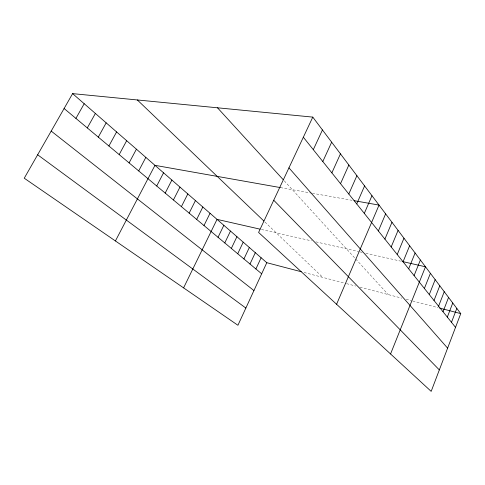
<?xml version="1.0" encoding="UTF-8"?>
<svg xmlns="http://www.w3.org/2000/svg" width="485" height="485" viewBox="0 0 485 485"><rect width="100%" height="100%" fill="white"/><g stroke="black" fill="none" stroke-linecap="round" stroke-linejoin="round"><path stroke-width="0.36" stroke-dasharray="2.42 1.82" d="M280.445 187.604L311.6 193.127M312.322 193.26L352.013 200.299M261.433 229.472L311.485 240.851M315.917 241.863L358.73 251.6M360.137 251.915L362.246 252.4M365.769 253.2L400.622 261.124M304.071 272.479L345.823 283.44M346.539 283.628L355.814 286.065M359.943 287.15L401.822 298.148M406.2 299.293L411.31 300.633M412.711 301.003L438.24 307.708M264.907 222.009L322.804 277.402M284.265 180.844L355.232 258.487M355.741 259.051L388.212 294.571"/><path stroke-width="0.73" d="M312.789 117.115L460.75 313.619L431.171 391.371L258.596 232.448L312.789 117.115L72.611 93.629L24.25 178.213L237.923 325.265L266.792 262.694L72.611 93.629M451.486 322.313L456.815 308.387M447.322 317.111L452.754 302.998M443.023 311.74L448.564 297.432M438.592 306.205L444.242 291.697M434.014 300.482L439.78 285.768M429.28 294.571L435.172 279.651M424.387 288.46L430.407 273.322M390.558 353.971L425.484 266.78L402.065 261.451M414.093 275.595L420.386 260.008M408.673 268.817L415.105 252.994M403.053 261.797L409.637 245.731M397.221 254.516L403.963 238.202M391.177 246.962L398.082 230.387M384.896 239.117L391.977 222.282M378.373 230.963L385.63 213.855M336.584 304.265L379.04 205.094L354.165 200.681M364.314 213.394L371.965 195.704M356.724 203.912L364.587 185.907M348.8 194.012L356.893 175.691M340.525 183.669L348.854 165.015M331.867 172.854L340.452 153.854M322.804 161.529L331.661 142.178M313.304 149.665L322.452 129.944M255.904 268.975L261.118 257.753M249.999 264.034L255.304 252.691M243.937 258.96L249.332 247.495M237.717 253.758L243.215 242.167M231.333 248.417L236.929 236.692M224.773 242.93L230.478 231.072M218.038 237.292L223.846 225.307M183.591 287.872L217.037 219.372L259.978 229.138M203.997 225.549L210.035 213.279M196.68 219.426L202.839 207.01M189.15 213.127L195.437 200.566M181.402 206.646L187.816 193.927M173.418 199.965L179.965 187.101M165.197 193.091L171.884 180.062M156.722 185.998L163.56 172.812M115.412 240.954L154.97 165.337L280.445 187.604M138.698 170.92L145.846 157.389M129.095 162.887L136.418 149.18M119.177 154.588L126.67 140.698M108.913 146.003L116.594 131.926M98.297 137.122L106.173 122.844M87.3 127.925L95.381 113.454M75.915 118.395L84.202 103.717M266.792 262.694L301.209 271.727M439.628 308.072L460.75 313.619M37.648 154.782L245.859 308.06M51.192 131.089L253.934 290.563M64.099 108.513L261.67 273.795M137.334 99.958L263.864 221.008M273.734 200.232L439.337 369.916M217.504 107.797L283.276 179.759M288.945 167.865L447.613 348.151M303.343 137.219L455.524 327.357"/></g></svg>
